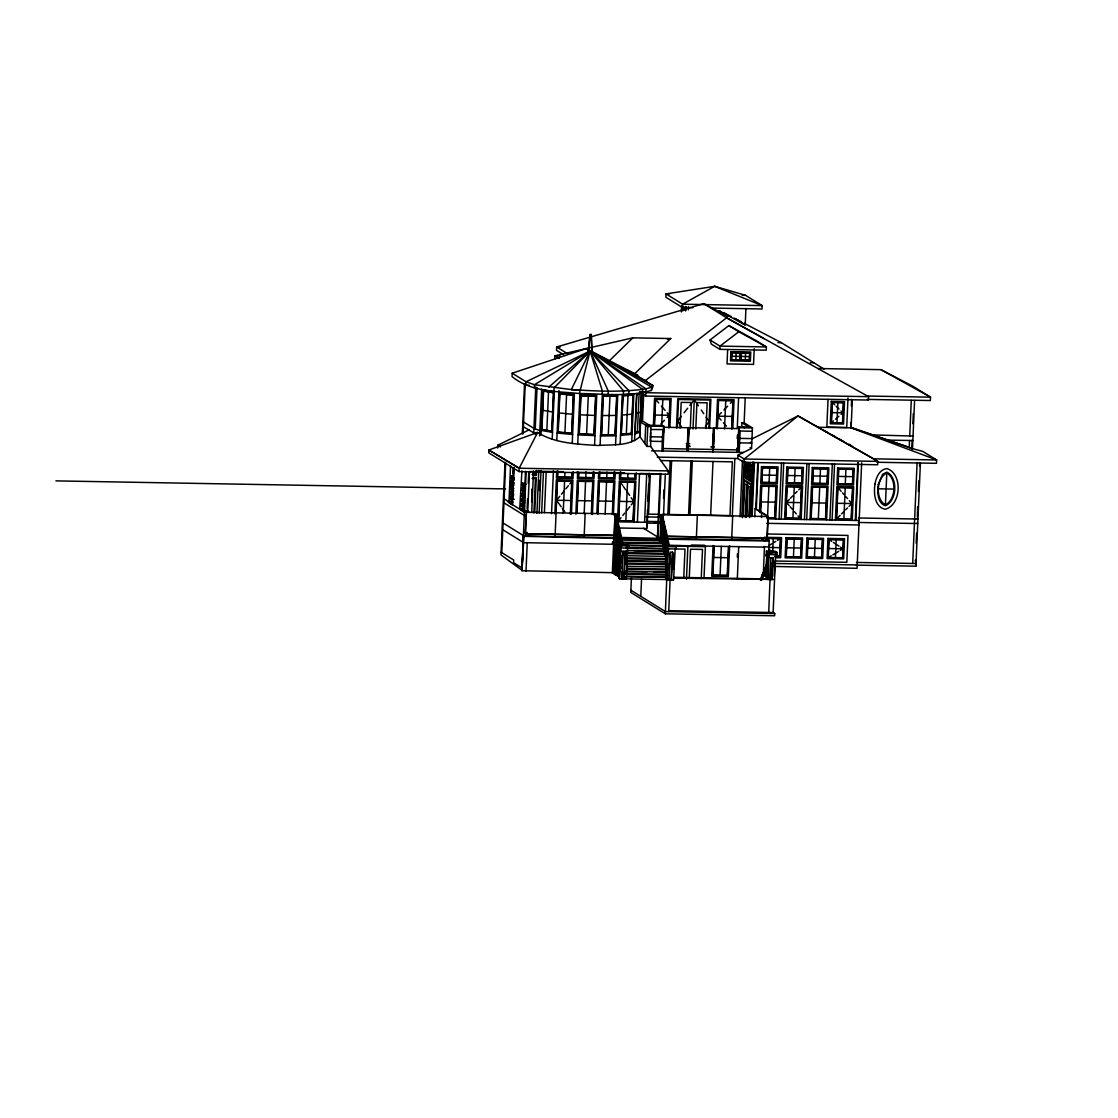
<?xml version="1.0" encoding="UTF-8"?>
<svg xmlns="http://www.w3.org/2000/svg" width="1118" height="1118" viewBox="0 0 1118 1118"><rect width="100%" height="100%" fill="white"/><g stroke="black" fill="none" stroke-linecap="round" stroke-linejoin="round"><path stroke-width="1.5" d="M767.144 540.078L768.01 516.544L755.097 508.55L754.734 516.837M526.662 536.333L526.83 532.266L526.774 535.69L523.462 535.62L522.036 570.292L523.378 535.564L526.69 535.634M497.65 448.052L497.776 445.23L528.926 429.941L535.564 434.05M505.015 462.265L500.962 554.919L521.952 570.236M501.772 552.641L505.699 462.642M629.085 370.924L637.973 375.466L586.181 348.55L512.212 373.216L512.058 376.584C530.952 392.069 556.345 391.272 579.39 393.508C603.217 393.718 628.19 397.156 651.431 390.434L652.646 385.514L627.072 369.806M514.014 467.729L512.407 504.623L504.134 498.642M510.549 465.591L508.942 502.485L524.775 512.282M511.792 497.203L509.864 497.175L509.78 499.131L512.086 500.557M510.101 491.85L513.553 493.988L513.469 495.959L510.018 493.807L510.101 491.85L512.03 491.878M513.707 490.634L510.241 488.496L510.325 486.526L512.268 486.568M513.931 485.31L510.479 483.172L510.563 481.215L512.491 481.243M514.168 479.999L510.702 477.847L510.8 475.891L512.729 475.919M510.982 493.835L510.828 497.189L514.294 499.327M510.479 483.172L511.443 483.186L511.289 486.554L513.609 487.979M510.702 477.847L511.681 477.861L511.527 481.229L513.833 482.655M512.799 473.864L513.022 468.694M511.848 504.609L508.424 501.633L512.841 501.702M512.519 496.504L512.254 502.541L508.397 502.471M513.344 477.652L513.791 467.366M650.83 426.14L650.648 446.445L668.271 470.902L668.117 474.256L519.031 471.586L519.171 468.232L537.632 432.484C555.227 443.511 577.293 444.098 597.501 445.495C611.49 444.363 628.54 446.725 639.929 436.677L641.816 391.607M522.344 433.896L524.538 383.67M615.836 538.61L616.787 513.945L524.216 512.268L519.73 508.634L524.146 508.704L524.118 509.542M523.07 433.77L525.236 384.075M521.938 470.874L519.688 509.473M524.538 508.271L521.086 506.133L521.17 504.176L523.098 504.204M524.775 502.946L521.309 500.808L521.407 498.852L523.336 498.88M525.013 497.636L521.547 495.484L521.631 493.527L523.559 493.569M525.236 492.311L521.785 490.173L521.868 488.217L523.797 488.245M525.474 486.987L522.008 484.849L522.092 482.892L526.34 484.36M521.896 509.515L521.938 508.662M521.547 495.484L522.511 495.512L522.372 498.866L524.677 500.291M522.972 484.863L522.833 488.231L525.139 489.656M523.713 511.625L525.474 471.293M524.216 512.268L519.73 508.634L524.146 508.704M612.357 572.668L521.924 570.725L524.398 512.044L528.087 512.337M526.159 471.782L524.44 511.164L527.752 511.219L529.485 471.503L562.34 472.089M503.072 523L523.993 535.955L521.924 570.669M525.32 533.37L526.159 514.042M525.334 533.775L614.145 535.368L525.376 533.803L526.424 512.31M525.67 536.361L525.698 535.662M527.137 509.067L527.584 498.782M528.255 483.353L528.702 473.068M526.005 571.116L527.249 542.733M534.334 388.072L534.474 384.718L590.122 350.996L647.406 381.671M535.76 387.052L533.761 432.932L537.632 432.484L488.846 449.995L488.72 452.818L519.031 471.586M531.889 492.199L532.028 488.929M531.637 501.73L532.154 489.796M531.721 512.505L533.524 471.083M535.229 428.893L537.031 387.499M535.438 471.405L535.312 474.311L532.447 474.256M533.901 513.008L535.41 478.518L532.098 478.462M535.732 471.237L535.69 474.717L532.266 474.535M534.767 512.156L536.277 477.693L532.965 477.638M536.584 470.412L536.374 475.457L533.062 475.388M539.617 435.936L541.657 389.106M536.919 513.358L538.792 470.454M540.916 434.986L542.887 389.847L554.276 391.873L552.208 439.22M539.421 490.509L539.868 480.251M539.142 513.134L541.014 470.44M541.643 512.924L543.432 471.936M546.856 430.262L548.533 391.985M544.424 512.645L546.199 471.894M554.724 359.171L554.877 355.803L632.844 337.846L670.772 338.53L634.507 373.929M553.899 391.286L554.039 387.932L590.122 350.996L652.744 385.361L652.632 387.848M551.551 513.707L553.438 470.538M556.792 440.478L558.986 390.461M554.863 513.861L556.359 479.79L572.919 480.083L571.438 514.154M556.722 471.391L556.429 478.113L572.989 478.406L573.282 471.684M555.73 513.022L557.141 480.642L572.053 480.908L570.641 513.288M557.589 470.566L557.295 477.288L572.206 477.554L572.416 472.509M555.101 536.291L557.407 480.922L571.759 481.187L570.32 514.308M557.84 471.181L557.575 477.009L571.941 477.26L572.123 472.9M564.925 432.638L566.588 394.584M563.192 513.148L564.59 481.061M564.758 477.134L564.953 472.76M572.234 443.427L574.386 394.207L558.874 392.711M579.39 393.508L590.122 350.996L586.181 348.55M577.726 444.153L579.893 394.584L596.76 395.311L594.566 445.397M575.854 514.224L577.335 480.167L593.896 480.461L592.414 514.532M577.699 471.768L577.405 478.476L593.979 478.784L594.273 472.062M576.72 513.4L578.132 481.019L593.043 481.285L591.618 513.665M578.495 472.621L578.272 477.652L593.183 477.917L593.406 472.886M576.986 513.497L578.397 481.299L592.75 481.565L591.338 513.763M578.761 473.012L578.565 477.386L592.917 477.638L593.169 471.81M586.615 434.133L588.278 396.065M584.169 513.637L585.566 481.425M585.748 477.512L586 471.684M584.141 536.808L585.161 513.288M596.9 512.896L598.326 480.544L614.886 480.838L613.405 514.909M598.689 472.131L598.396 478.853L614.956 479.161L615.249 472.439M600.087 445.495L602.281 395.185L617.751 395.045L615.571 444.824M602.211 394.486L602.364 391.132L590.122 350.996L526.047 381.797L512.212 373.216M597.697 513.777L599.108 481.397L614.02 481.662L612.608 514.042M599.472 472.998L599.262 478.029L614.173 478.294L614.467 471.572M597.976 513.875L599.374 481.676L613.726 481.928L612.329 514.14M599.807 471.936L599.541 477.763L613.908 478.015L614.159 472.187M608.122 394.43L608.276 391.076L590.122 350.996L548.84 387.066M608.29 434.762L609.967 396.233M605.145 514L606.557 481.802M606.725 477.889L606.976 472.062M617.513 545.235L612.496 544.173L612.594 541.923L617.094 542.006M613.614 537.548L613.74 539.938L613.614 537.548L523.993 535.955M612.496 544.173L613.6 544.186L612.343 572.835L615.948 574.568L615.11 574.554L615.99 554.682L614.886 554.654L614.984 552.418L616.912 552.446L617.01 550.308L614.509 549.427L614.607 547.191L618.324 547.638L619.065 528.493L618.254 549.078M614.089 537.353L615.082 513.805M614.103 545.165L614.201 542.929L612.594 541.923M615.277 517.103L615.361 515.049M616.325 518.626L615.249 536.053L615.92 518.626M613.726 573.702L614.984 545.039L613.6 544.186M616.395 516.614L616.465 515.077M616.409 518.333L616.088 537.479L614.243 537.451L614.956 513.721M614.565 573.716L615.627 549.441M615.92 538.946L616.829 518.347M620.127 444.279L622.293 394.836L633.836 393.815L631.74 441.792M617.276 522.833L616.186 540.246L617.15 520.149M619.54 550.489L616.13 550.433L616.228 548.183L614.607 547.191M616.619 541.881L617.374 522.749L616.94 543.278L617.653 536.444M619.665 472.509L619.372 479.231L635.946 479.524L636.24 472.802M620.742 555.59L616.493 555.66L616.591 553.424L614.984 552.418M616.94 543.278L617.374 522.749M623.397 394.291L623.537 390.923L590.122 350.996L571.354 389.581L534.474 384.718L526.047 381.797L525.907 385.151L529.219 385.207M616.242 567.762L616.619 559.252M617.29 544.801L617.695 524.132L617.807 533.02M620.532 471.684L620.238 478.406L635.15 478.672L635.373 473.641M616.996 557.672L618.617 558.679L618.52 560.915L616.898 559.922L616.996 557.672L620.644 557.742M617.653 546.213L618.408 527.081M618.673 520.695L620.364 482.054L634.717 482.305L633.026 520.946L618.673 520.695L621.049 517.718M620.783 472.313L620.532 478.127L634.884 478.392L635.08 474.018M619.302 562.941L617.36 562.913L617.262 565.149L618.366 565.163L617.891 576.273L618.715 576.287L616.507 575.407L617.374 555.534M617.905 547.624L618.813 527.081M617.332 575.421L618.002 559.936L619.386 560.789M619.498 530.267L618.464 550.531L619.624 531.399M619.568 553.592L619.973 532.881L618.729 551.677M619.987 555.101L620.378 534.795M620.406 550.978L619.204 578.579L620.029 578.593L618.743 578.299L619.945 550.685L621.245 550.992L619.945 550.685M619.917 547.876L628.987 548.183L629.085 545.947L627.24 544.801L618.394 544.648L620.238 545.78L620.141 548.03L618.296 546.884M620.308 544.284L621.021 537.451L620.728 544.298M620.434 544.843L620.658 537.674M620.797 544.62L621.091 537.786M622.153 568.447L622.908 551.188L621.874 578.914L619.665 578.872L621.021 547.904L619.638 547.051L618.743 578.299M621.119 545.584L621.021 539.086L621.287 544.55M620.714 563.067L621.021 556.163M621.58 545.668L622.069 541.937M626.346 433.742L628.009 395.451M621.999 545.682L622.153 542.258M628.805 394.039L628.945 390.685L590.122 350.996L651.57 387.08L651.431 390.434M621.874 578.914L621.999 571.899M625.856 520.82L627.533 482.179M627.715 478.266L627.897 473.892M624.082 578.942L625.116 551.23L623.914 578.844L626.29 578.984L627.645 548.016L626.262 547.163M625.577 573.841L625.717 570.557M624.99 573.492L665.657 574.219L667.153 575.141L626.499 574.414L626.178 570.837M626.611 560.97L626.583 550.811M668.816 610.666L773.125 612.524L774.732 613.53L774.634 615.766L665.308 613.81L666.817 577.237L626.164 576.511L626.29 578.984M634.535 440.688L636.603 393.592M637.428 431.925L639.091 393.885M631.404 578.006L630.776 592.428L665.308 613.81M634.088 522.092L635.862 481.215L619.302 480.908L617.513 521.799L647.336 522.33M639.706 436.9L641.676 391.929M642.557 392.837L642.696 389.469L590.122 350.996L645.994 388.91L651.57 387.08L652.744 385.361M651.514 426.559L647.783 426.503L640.572 422.031L641.718 420.983L642.99 391.775L645.799 392.697L868.588 396.68L868.434 400.048L645.659 396.051L642.878 394.347L644.164 394.361M637.4 522.148L639.51 473.808M649.446 425.273L642.515 420.997L643.688 394.361C642.78 392.544 640.432 396.624 642.906 393.788M645.659 396.051L645.799 392.697M639.398 391.999L645.841 392.278L645.994 388.91C621.287 392.418 596.187 391.202 571.354 389.581L579.529 390.154M644.904 443.594L645.715 425.217L662.694 425.511L664.078 426.377L663.002 451.015L663.086 438.214M650.648 446.445L646.917 446.375L647.783 426.503M640.796 596.327L641.55 578.914M644.583 522.274L646.693 473.878M650.55 432.414L650.173 441.261L662.317 441.47M646.791 526.592L647.532 509.766M647.909 501.088L648.664 483.717M648.971 476.757L649.125 473.291M619.624 528.003L647.07 528.493L649.446 474.102M650.285 474.256L648.538 514.14L659.816 514.336M653.387 425.106L654.561 398.232L671.135 398.525L669.892 427.09M654.184 425.972L655.358 399.084L670.269 399.35L669.025 427.914M654.477 425.497L655.623 399.364L669.975 399.629L668.76 427.509M661.632 426.154L662.806 399.503M658.111 537.982L657.412 537.548L660.221 473.431L660.906 473.864L658.111 537.982L662.527 538.065L661.828 537.632M661.898 450.987L662.834 429.717M663.547 430.556L663.645 427.258L688.115 427.719L687.179 449.003L662.708 448.528M662.778 450.875L663.267 439.416M663.561 432.862L663.575 427.202M659.634 542.775L659.732 540.623M660.417 538.275L661.129 514.559L768.178 516.558L755.223 508.55M661.283 514.657L660.389 538.974L661.772 539.002L662.513 514.573L661.563 536.878M666.985 563.332L660.696 534.893L661.8 534.921L667.013 557.784M667.712 545.612L661.535 515.985L662.639 516.013L669.5 546.185M663.547 498.474L663.91 489.95M661.912 520.108L663.016 520.136L662.722 517.746L661.814 537.968M662.219 539.77L662.639 519.157M663.505 515.65L665.308 474.284M662.862 540.749L663.463 520.974M662.82 542.37L663.673 521.952L662.513 541.084M663.673 521.952L662.89 542.705L621.734 542.258M663.547 543.781L663.631 523.573M663.547 545.626L664.721 526.494L664.288 547.051L664.623 527.906M663.882 547.037L664.721 526.494M626.709 547.401L664.609 548.463L665.042 527.92M664.19 553.298L664.288 551.146L633.892 550.601M664.525 549.902L664.944 529.317M665.601 532.224L664.861 551.37L665.266 530.757M664.861 551.37L665.685 530.77M665.196 552.837L666.021 532.238M665.895 555.926L666.3 535.284M666.16 557.085L666.635 536.78M667.865 514.476L670.213 460.714M665.657 574.219L665.741 572.067L653.89 571.857M666.23 557.421L667.055 536.794M665.881 574.359L666.915 547.89L665.811 547.876M667.027 546.828L666.985 538.275M667.027 559.056L666.901 552.208M667.166 545.458L667.39 538.289M683.727 578.299L684.999 549.12L667.432 548.868L667.739 541.615M666.691 574.862L667.236 551.537L666.23 574.568L667.055 574.582M667.935 546.758L668.075 541.294M669.249 514.504L671.597 460.742M675.16 549.008L673.581 579.837L671.373 579.795L672.575 552.194L670.185 552.04L669.165 579.753L666.957 579.711L668.536 548.896M667.39 577.81L668.215 577.824L666.007 576.958M667.726 569.942L668.019 563.36M669.137 576.189L670.115 553.759M676.474 427.942L677.76 398.651L710.894 399.238L709.609 428.529M681.351 311.95L681.631 305.577M668.718 611.63L670.143 579.012L668.885 578.914M682.12 310.79L682.329 306.011M677.326 427.691L678.556 399.503L710.028 400.062L708.798 428.264M692.867 307.729L682.497 307.548L682.651 304.194L714.681 286.32L745.552 295.32L762.169 305.605L762.015 308.973L711.886 308.079M682.832 310.762L682.972 307.394M683.042 310.021L683.252 306.416M673.553 558.553L673.791 553.382M684.412 307.129L684.286 309.938L683.14 309.225M673.567 569.188L674.252 553.662M680.065 428.04L681.183 402.354L691.399 402.536L690.253 428.907M685.446 310.65L685.627 306.444M685.669 310.79L685.823 307.436M685.963 309.532L686.089 306.737M676.264 549.036L676.362 546.786L674.517 545.64L665.685 545.486L667.53 546.632L676.362 546.786M688.381 309.882L688.52 306.514M687.304 451.127L688.339 427.607L687.304 451.127L689.065 427.705L713.354 428.166L712.432 449.45L688.143 448.989L689.065 427.705M688.576 514.853L690.924 461.091M686.452 579.306L687.891 546.367M693.006 429.102L694.292 399.783L698.415 405.792M689.96 514.881L692.308 461.119M689.247 578.397L690.533 549.217L702.509 549.427L701.224 578.607M695.773 428.991L696.933 402.634L707.149 402.815L706.017 428.501M696.332 538.82L697.352 515.3M704.019 577.894L705.388 546.674L675.16 546.143M714.081 428.264L713.06 451.784L713.536 433.099M713.913 428.264L713.06 451.784M710.657 515.244L713.005 461.482M716.275 427.914L717.518 399.35L734.079 399.657L732.835 428.208M719.852 349.347L719.992 346.119L738.802 331.753L766.375 346.943L766.235 350.186L719.852 349.347L711.258 344.023L710.056 339.97L728.866 325.59L756.439 340.794M717.057 428.935L718.315 400.216L733.212 400.482L731.969 429.032M717.351 428.432L718.567 400.496L732.933 400.747L731.717 428.627M713.074 545.5L711.733 576.203L728.293 576.497L729.635 545.808M713.857 546.367L712.599 575.379L727.511 575.644L728.768 546.632M714.15 546.241L712.879 575.099L727.245 575.365L728.503 546.492M719.293 310.902L727.636 316.338L719.293 310.902L745.217 324.891L745.93 308.624M727.636 349.99L727.035 363.923L753.532 364.398L754.217 348.718M724.52 428.907L725.75 400.621M720.062 575.239L721.32 546.367M735.84 359.842L736.147 352.841M732.29 516.726L734.833 458.52M731.661 539.449L732.695 515.929M737.251 428.25L738.593 397.756M744.532 427.845L741.765 426.126L741.919 422.772L748.836 427.062L737.796 426.852L739.18 427.719L738.104 452.357L736.72 451.504L736.86 448.22M737.293 438.41L737.433 435.126M736.944 451.644L737.083 448.472M738.9 428.697L738.062 442.546L737.559 437.641L738.257 438.074M738.732 428.599L737.852 449.897L713.382 449.436L714.318 428.152L738.788 428.627M752.358 438.703L798.028 415.924L873.689 458.827L877.84 461.399L877.7 464.767L744.057 462.377L737.838 458.52L737.978 455.152L751.562 448.416L752.428 427.956L744.127 422.814L741.919 422.772M744.574 323.144L744.518 324.499L736.203 319.357L745.217 324.891M739.208 452.371L740.13 431.101M745.301 360.01L745.608 353.022M737.307 557.183L737.461 553.689M737.307 578.886L738.719 546.562M740.018 516.865L742.478 460.448M744.127 422.814L745.217 397.84M741.807 516.712L744.211 459.009L798.028 415.924L877.84 461.399L744.211 459.009L737.978 455.152M742.478 517.662L744.127 479.748L751.044 484.038L749.619 516.782M744.881 462.391L744.225 477.512L751.142 481.802L751.883 465.004L747.732 462.433M742.687 516.921L744.267 480.698L747.383 482.627L745.874 517.131M745.091 461.664L744.434 476.785L747.551 478.714L748.208 463.593L746.139 462.307M743.302 516.278L744.714 483.856L746.684 485.072L745.259 517.494M745.999 477.47L746.642 462.908L748.138 463.83M746.223 517.341L747.593 481.9M746.838 516.726L748.18 485.995L750.136 487.21L748.878 516.223M749.465 479.608L750.094 465.046M749.409 517.55L750.835 484.765L747.718 482.836M750.332 516.726L752.721 462.069M751.394 516.67L753.784 462.181M752.121 516.404L754.468 462.628M755.768 508.816L757.78 462.67M756.327 508.816L758.339 462.67M759.499 511.988L760.673 485.1L777.206 485.408L775.738 519.004M760.296 512.841L761.47 485.967L776.339 486.232L774.942 518.151L766.682 517.997M760.589 512.379L761.735 486.246L776.046 486.498L774.676 517.858L767.521 517.732L768.891 486.372M761.484 517.536L761.707 512.561M763.301 575.169L764.446 547.121L669.724 545.43M764.712 540.958L760.31 537.506M767.842 574.778L765.075 573.073L766.207 572.528M768.597 557.421L765.83 555.702L765.886 554.584L766.99 554.612M769.072 482.459L769.715 467.897M766.403 551.16L766.305 553.396L768.15 554.542L776.982 554.696L777.08 552.46L775.235 551.314L766.403 551.16L768.248 552.306L777.08 552.46M765.075 573.073L766.179 573.087L766.794 555.842L766.068 572.654M768.01 516.544L767.088 538.121L667.264 536.319M766.655 573.268L766.738 567.888M766.934 564.814L766.934 556.177M769.058 553.578L767.926 579.613L766.543 578.747L767.647 553.564L775.654 554.542M767.032 573.492L767.2 568.182M767.353 564.814L767.493 561.46M767.004 579.04L767.954 557.211L768.779 557.225M768.15 554.542L768.248 552.306M768.415 557.491L767.828 579.054M768.513 555.339L769.156 540.343L764.265 537.311M769.673 579.334L763.496 575.295M766.543 578.747L770.134 579.655L770.693 562.689M769.967 579.543L772.175 579.585L773.125 557.756L770.917 557.714L768.709 612.44L770.316 613.447M772.678 552.012L773.265 538.569M772.692 560.929L772.831 557.575L771.881 579.404M774.215 565.722L774.369 562.368M774.243 576.091L774.9 560.97M773.125 612.524L775.682 553.703M779.05 519.059L781.496 463.076M775.347 556.54L779.651 556.624L780.434 538.708L766.082 538.443M781.258 519.101L783.704 463.118M784.57 519.157L786.038 485.561L802.612 485.855L801.145 519.451M792.9 518.193L794.269 486.833M794.451 482.906L795.08 468.344M793.459 556.876L794.241 538.946M800.083 518.319L801.452 486.959L787.1 486.693L785.73 518.067L800.083 518.319L798.028 515.901M804.457 519.521L806.903 463.537M806.693 519.563L809.139 463.565M810.005 519.618L811.472 486.009L828.047 486.316L826.579 519.912M814.449 557.253L815.232 539.323M818.334 518.64L819.718 487.001M819.885 483.367L820.514 468.805M828.047 399.392L826.831 427.09L846.717 427.453L847.989 398.008M831.443 422.688L832.323 402.536L843.363 402.732L842.483 422.884L831.443 422.688L833.455 420.927M828.242 557.491L829.025 539.575L843.391 539.826L842.609 557.756L828.242 557.491L831.247 555.814M829.891 519.968L832.337 463.984M832.099 520.01L834.545 464.026M836.963 422.786L837.843 402.634M835.412 520.066L836.879 486.47L853.677 486.763L852.209 520.373M836.557 518.976L837.927 487.616L852.531 487.867L851.161 519.227L836.557 518.976L840.107 515.384M835.425 557.616L836.208 539.701M845.278 483.814L845.921 469.253M843.866 519.101L845.236 487.741M876.973 462.251L936.493 463.313L936.632 459.959L851.119 427.845L850.644 422.464M851.357 405.932L851.65 399.322M852.335 399.741L851.119 427.845L818.306 427.258M855.284 520.429L857.799 462.74M855.843 520.443L858.358 462.754M861.671 462.81L857.059 568.321L773.53 566.421M885.414 504.861L886.798 472.998C897.097 478.602 895.923 499.97 885.414 504.861C875.128 499.271 876.288 477.903 886.798 472.998M909.535 440.478L909.227 447.521L908.543 447.088M909.731 436.006L911.282 400.426M911.757 449.268L912.162 440.115L912.847 440.548L887.496 440.087M912.875 423.778L913.308 413.604M873.689 458.827L936.632 459.959L922.797 451.392L912.498 448.639L914.594 400.482M912.693 563.444L917.081 463.006M916.187 543.264L916.62 533.188M917.333 516.921L917.654 506.692M918.437 491.473L918.786 480.796M919.555 466.024L919.709 462.642M856.346 565.121L915.894 566.183L920.394 463.062M588.529 351.527L590.122 334.478L588.138 351.094L591.897 351.625L591.254 334.506L591.897 351.625M663.016 520.136L663.226 518.612M615.235 517.313L615.291 516.6M666.398 533.789L665.965 554.43M528.926 429.941L523.364 426.796M760.38 579.571L767.255 562.731M760.464 580.382L767.227 563.793M762.015 578.313L767.745 564.255M761.568 580.396L767.563 565.708M681.267 416.399L677.606 421.067L681.239 426.419M684.09 412.78L687.668 408.238M689.932 405.331L694.292 399.783M705.43 426.293L709.091 421.626L706.087 417.168M622.824 515.482L624.738 513.078M626.276 511.164L629.825 506.72M631.251 504.917L633.878 501.633L631.195 497.706M558.581 503.114L556.568 500.249L559.769 496.308M561.46 494.212L564.157 490.886M565.75 488.915L568.377 485.687M569.789 483.94L571.745 481.523M730.445 403.305L732.933 400.747M660.878 423.932L664.427 420.298M667.125 417.531L669.291 415.309L667.153 412.794M717.882 416.175L721.431 412.542M723.905 410.013L727.65 406.183M789.126 505.532L786.415 502.387L789.392 499.341M790.51 498.195L792.872 495.791M795.219 493.401L797.092 491.487M798.741 489.796L801.313 487.182M841.588 513.889L843.447 512.03M845.585 509.864L847.57 507.865M849.065 506.356L851.846 503.547L849.317 500.654M609.282 360.862L632.844 337.846M835.551 419.152L838.891 416.245M841.127 414.387L842.93 412.808L841.057 410.991M645.1 380.777L726.588 317.791L868.588 396.68L867.54 396.038L930.497 397.169L930.344 400.524L867.4 399.406L868.434 400.048M664.833 559.615L666.216 558.553M769.324 545.235L771.853 543.725M773.866 542.523L775.794 541.378M832.84 554.849L834.894 553.62M836.446 552.711L838.738 551.328M840.345 550.377L843 548.784L840.484 547.135M777.443 540.385L780.434 538.708M636.897 394.598L641.271 393.159M636.072 413.618L640.446 412.179M635.234 432.638L639.608 431.199M634.842 433.882L640.041 432.163M727.888 316.212L703.753 303.649L556.666 346.985L556.526 350.353L563.444 354.63M667.39 339.313L670.772 338.53M622.167 415.03L632.187 414.149M620.518 435.363L632.075 434.343M524.258 511.429L528.674 511.513L528.493 512.254M602.434 415.561L615.822 415.435M600.338 435.964L615.962 435.81M669.486 293.964L666.035 293.908L665.895 297.262L682.497 307.548M742.1 295.264L745.552 295.32M777.932 342.625L781.37 342.681L824.064 369.108M560.076 347.041L556.666 346.985L568.112 354.071M731.787 356.265L739.934 356.418M741.304 356.432L749.451 356.586M560.048 355.901L554.877 355.803L559.196 358.487M810.284 362.651L813.722 362.721M818.027 368.521L880.97 369.653L912.875 386.255L930.497 397.169L880.97 369.653M831.89 412.612L842.93 412.808M654.938 415.044L669.291 415.309M717.616 416.175L732.248 416.427M641.718 420.983L642.515 420.997M647.098 426.07L664.078 426.377M739.18 427.719L752.428 427.956M650.676 429.494L663.701 429.591M752.288 431.31L738.802 430.933M913.043 436.062L872.962 434.93M650.369 436.775L662.513 436.998M739.823 438.382L751.967 438.591M739.627 442.854L751.771 443.077L750.388 442.211M686.27 443.636L689.75 443.692M686.396 445.872L689.75 445.942M686.536 446.445L690.002 446.501M710.824 446.879L714.29 446.934M736.72 451.504L737.824 451.518M687.822 451.337L688.339 427.607M651.487 450.806L743.4 452.455M657.3 457.122L737.838 458.52M660.556 460.546L732.332 461.832L729.984 515.594L663.03 514.392M519.171 468.232L488.846 449.995L519.171 468.232L668.271 470.902M762.224 475.052L776.577 475.304M787.589 475.499L801.941 475.751M813.024 475.961L827.376 476.212M838.416 476.408L852.782 476.659M537.437 471.237L563.374 471.698M599.695 472.341L623.9 472.774M576.175 472.341L624.599 473.207M640.153 473.487L660.906 473.864M878.65 488.804L893.561 489.069M522.008 484.849L523.951 484.891M510.241 488.496L511.206 488.51L511.066 491.864L513.372 493.29M55.9 480.88L505.49 488.915M521.785 490.173L522.749 490.187L522.595 493.541L524.901 494.981M510.018 493.807L511.946 493.849M761.051 501.926L775.361 502.178M786.415 502.387L800.767 502.639M811.85 502.834L826.202 503.086M837.242 503.296L851.846 503.547M556.568 500.249L570.921 500.501M577.545 500.626L591.911 500.878M598.535 501.004L612.888 501.255M619.512 501.367L633.878 501.633M521.309 500.808L522.288 500.822L522.134 504.19L524.44 505.615M521.086 506.133L523.014 506.161M858.414 517.983L917.948 519.045L917.263 518.626M767.465 518.85L859.155 520.499M646.064 516.893L659.858 517.145M661.437 518.053L662.792 518.081M858.219 522.469L917.752 523.531L917.067 523.098M766.696 523.322L858.959 524.971M646.749 521.393L658.809 521.603M654.365 522.651L659.536 522.749M646.679 523.07L658.74 523.28M767.032 533.985L848.003 535.424L846.829 562.312L776.185 561.04M765.019 537.311L781.594 537.604L780.713 557.77L775.738 557.672M660.668 535.564L661.772 535.578M660.347 536.207L661.73 536.235M666.929 536.333L780.727 538.429L779.917 556.904L774.956 556.82M657.412 537.548L658.516 537.576M660.095 538.079L662.233 537.968M663.1 538.443L620.602 537.451M666.58 538.499L769.156 540.343M615.739 538.177L614.061 537.255M617.22 538.457L523.434 536.319M620.644 538.527L661.59 539.253M666.552 539.197L769.128 541.042L765.76 538.946M613.516 539.798L617.164 539.994M620.574 540.064L663.24 540.819M614.201 542.929L617.611 542.985M622.726 543.082L663.645 543.809M691.287 545.025L704.62 545.263M613.6 544.284L523.699 542.677L502.779 529.722M668.592 545.374L663.393 521.827M675.412 545.584L705.416 546.115M768.555 547.457L780.043 547.666M786.667 547.778L801.033 548.044M807.657 548.155L822.01 548.421M828.634 548.533L843 548.784M614.984 545.039L618.352 545.109M628.484 545.291L663.924 545.919M626.038 545.374L663.547 546.045M620.238 545.78L629.085 545.947M626.471 548.365L664.008 549.036M626.373 550.615L663.91 551.286M622.908 551.188L625.297 551.342M627.044 552.627L666.132 553.326M765.83 555.702L766.934 555.73M616.591 553.424L620.001 553.48M626.821 553.606L666.035 554.304M771.085 557.826L773.293 557.854M625.801 555.688L666.314 556.415M713.647 557.463L728.014 557.728M627.394 557.868L666.496 558.567M856.472 562.452L916.005 563.514L915.446 560.076L915.894 566.183M627.142 558.832L666.398 559.531M616.898 559.922L618.114 560.006M626.15 560.915L666.677 561.641L666.58 563.793L626.052 563.067M773.656 563.458L857.213 564.953M627.044 561.068L666.3 561.767M625.801 564.031L666.719 564.758M619.987 566.169L617.262 565.149M626.891 566.295L666.999 566.868M626.415 568.293L666.915 569.02M627.114 569.272L665.951 569.9M625.088 571.34L647.112 571.731M625.325 571.48L665.741 572.067M762.364 574.736L763.524 575.588L762.42 575.574L762.364 574.736L767.116 574.876M625.2 574.121L626.038 574.135M674.028 577.279L768.737 578.97L770.12 579.823M667.055 577.391L626.164 576.511M673.693 578.104L774.089 579.445M667.893 578.97L665.559 578.858L666.957 579.711M621.706 578.803L666.719 579.571M672.281 579.529L673.581 579.837M774.732 613.53L665.406 611.574L630.873 590.192M763.217 575.127L767.647 575.225M590.122 334.478L591.38 334.645M762.434 575.546L763.524 575.588M580.13 414.792L594.748 415.421M578.132 434.888L595 435.615M639.734 391.887L645.841 392.278M559.028 412.961L572.472 414.261M557.127 433.015L572.626 434.511M542.761 410.236L552.641 412.011M541.126 430.374L552.502 432.4M852.824 428.054L886.812 439.667M888.363 440.199L911.799 448.206M850.421 427.411L912.498 448.639M539.854 430.5L533.957 428.446L523.573 422.017M642.99 391.775L643.786 392.111M723.919 312.761L731.214 316.562M734.135 318.085L741.751 322.054M744.798 323.633L781.37 342.681M764.069 338.628L726.588 317.791L703.753 303.649M824.134 430.514L828.508 432.959M831.415 434.581L835.789 437.026M838.71 438.661L843.07 441.093M851.846 445.914L848.967 444.307L850.365 445.174M755.992 340.515L766.375 346.943L719.992 346.119L710.056 339.97M728.866 325.59L738.802 331.753M750.15 447.535L751.562 448.416M751.603 465.968L748.599 464.124L747.97 478.672L750.961 480.53M744.826 469.253L747.816 471.111M748.277 471.391L751.282 473.249M744.504 476.534L747.509 478.392M768.863 547.051L763.929 546.646M765.886 554.584L768.653 556.303M765.103 572.514L767.87 574.219M643.409 528.213L659.83 538.387M665.587 547.722L667.432 548.868M672.575 552.194L671.191 579.683L669.165 579.753M497.776 445.23L500.501 446.921M627.142 547.037L628.987 548.183M510.8 475.891L514.252 478.029M522.092 482.892L524.412 484.318M511.681 477.861L513.987 479.301M522.763 484.737L525.292 486.302M670.017 578.942L671.401 579.795M665.434 576.287L668.215 578.006M669.71 578.928L670.926 579.683M510.563 481.215L514.028 483.353M521.868 488.217L525.32 490.355M666.705 578.872L668.089 579.739M511.443 483.186L513.749 484.611M614.509 549.427L616.13 550.433M510.325 486.526L513.791 488.678M521.631 493.527L525.097 495.679M522.511 495.512L524.817 496.937M615.99 554.682L617.597 555.674M614.886 554.654L616.493 555.66M521.407 498.852L524.859 500.99M617.36 562.913L618.981 563.905M509.864 497.175L513.33 499.313M521.17 504.176L524.635 506.314M522.05 506.147L524.356 507.572M527.053 510.786L528.115 511.443M510.646 501.451L512.952 502.89M521.952 508.452L525.404 510.605M523.741 510.73L524.803 511.387M503.952 502.834L524.258 515.412M615.11 574.554L616.507 575.407M617.891 576.273L619.274 577.126M525.991 535.201L526.774 535.69M501.088 552.222L513.707 560.034L513.595 562.675L522.05 567.916M723.025 313.194L727.888 316.338M829.025 539.575L831.666 541.308M833.385 542.454L835.328 543.725M836.795 544.69L838.961 546.129M769.128 549.679L771.532 551.258M777.485 555.185L779.651 556.624M832.323 402.536L834.685 404.828M836.124 406.211L838.975 408.978M717.882 416.469L721.096 420.158M723.346 422.73L726.42 426.238M837.927 487.616L841.155 491.305M842.511 492.856L843.964 494.519M845.725 496.532L847.528 498.6M790.133 506.72L792.285 509.221M794.423 511.695L796.295 513.889M655.623 399.364L658.712 402.969M661.423 406.127L665.084 410.39M639.929 436.677L646.917 446.375M559.182 503.966L561.152 506.775M563.332 509.864L564.744 511.89L562.326 508.397M620.364 482.054L622.838 485.687M623.467 486.596L625.675 489.838M626.639 491.04L629.644 495.428M701.279 410.04L703.739 413.688M661.535 515.985L668.382 546.115M663.267 542.118L664.749 548.659M660.696 534.893L666.719 561.376M616.675 518.808L622.698 545.304M615.319 515.887L622.013 545.291M615.235 516.921L621.566 545.193M616.046 535.718L617.527 542.258M617.499 542.929L618.981 549.455M619.763 556.946L614.565 534.069L620.113 559.238M623.145 544.676L616.465 515.258L615.347 515.23L622.041 544.662M543.418 390.783L541.727 429.633L551.971 431.464L553.676 392.614L543.418 390.783M543.586 391.09L541.923 429.382L551.803 431.143L553.48 392.865L543.586 391.09M559.615 393.634L557.938 432.261L571.885 433.588L573.576 394.975L559.615 393.634M559.866 393.927L558.203 431.995L571.647 433.295L573.31 395.227L559.866 393.927M580.689 395.465L579.012 434.091L594.189 434.748L595.866 396.121L580.689 395.465M580.969 395.758L579.306 433.826L593.91 434.455L595.573 396.387L580.969 395.758M603.021 396.024L601.316 435.112L615.221 434.972L616.926 395.884L603.021 396.024M603.273 396.303L601.596 434.832L614.984 434.692L616.661 396.163L603.273 396.303M622.824 395.632L621.119 434.469L631.53 433.56L633.235 394.71L622.824 395.632M623.005 395.884L621.328 434.175L631.363 433.295L633.026 395.003L623.005 395.884M620.099 481.774L618.38 520.974L633.291 521.24L635.01 482.04L620.099 481.774M636.827 394.347L635.136 432.945L639.692 431.45L641.369 392.851L636.827 394.347M730.879 351.625L730.473 360.862L750.36 361.226L750.765 351.988L730.879 351.625M731.675 352.491L731.34 360.038L740.046 360.192L740.368 352.645L731.675 352.491M731.941 352.771L731.633 359.772L739.781 359.912L740.088 352.911L731.941 352.771M741.206 352.659L740.871 360.206L749.563 360.373L749.899 352.813L741.206 352.659M741.458 352.939L741.164 359.94L749.298 360.08L749.605 353.092L741.458 352.939M748.557 463.802L747.9 478.923L751.003 480.852L751.673 465.731L748.557 463.802M761.484 466.625L760.743 483.423L777.317 483.717L778.044 466.919L761.484 466.625M762.266 467.478L761.61 482.599L776.521 482.864L777.178 467.743L762.266 467.478M762.532 467.771L761.903 482.319L776.255 482.585L776.898 468.023L762.532 467.771M786.848 467.072L786.108 483.884L802.682 484.178L803.409 467.38L786.848 467.072M786.834 486.414L785.437 518.333L800.348 518.598L801.746 486.679L786.834 486.414M787.645 467.939L786.974 483.06L801.885 483.325L802.542 468.204L787.645 467.939M787.897 468.218L787.268 482.78L801.62 483.032L802.263 468.47L787.897 468.218M786.01 537.688L785.129 557.84L801.69 558.134L802.57 537.982L786.01 537.688M786.806 538.541L785.996 557.016L800.907 557.281L801.704 538.806L786.806 538.541M787.058 538.82L786.275 556.736L800.642 557.002L801.424 539.086L787.058 538.82M806.986 538.051L806.106 558.217L822.68 558.511L823.561 538.359L806.986 538.051M807.783 538.918L806.972 557.393L821.884 557.658L822.694 539.183L807.783 538.918M808.048 539.197L807.266 557.113L821.618 557.379L822.401 539.449L808.048 539.197M812.283 467.534L811.542 484.332L828.117 484.625L828.843 467.827L812.283 467.534M812.269 486.875L810.871 518.794L825.783 519.059L827.18 487.141L812.269 486.875M813.079 468.386L812.409 483.507L827.32 483.773L827.977 468.652L813.079 468.386M812.534 487.155L811.165 518.514L825.517 518.766L826.887 487.406L812.534 487.155M813.331 468.68L812.702 483.242L827.054 483.493L827.697 468.931L813.331 468.68M831.275 401.39L830.297 423.792L843.545 424.029L844.523 401.628L831.275 401.39M832.058 402.242L831.163 422.967L842.748 423.177L843.657 402.452L832.058 402.242M827.977 538.429L827.096 558.595L843.657 558.888L844.537 538.722L827.977 538.429M828.773 539.281L827.963 557.77L842.874 558.036L843.671 539.561L828.773 539.281M837.689 467.995L836.949 484.793L853.509 485.086L854.25 468.288L837.689 467.995M837.661 487.322L836.278 519.241L851.427 519.521L852.824 487.602L837.661 487.322M838.472 468.847L837.815 483.968L852.727 484.234L853.383 469.113L838.472 468.847M838.738 469.127L838.109 483.689L852.461 483.94L853.09 469.378L838.738 469.127M874.989 483.926C873.647 492.87 874.346 506.971 885.218 509.249C901.276 505.043 903.009 473.85 886.993 468.61C879.461 469.308 876.205 477.456 874.989 483.926M878.301 484.443C877.462 491.571 877.057 503.044 885.372 505.741C896.999 501.004 898.271 477.624 886.84 472.131L882.605 474.311L878.301 484.443M714.681 286.32L666.035 293.908L682.651 304.194L762.169 305.605L714.681 286.32"/></g></svg>
